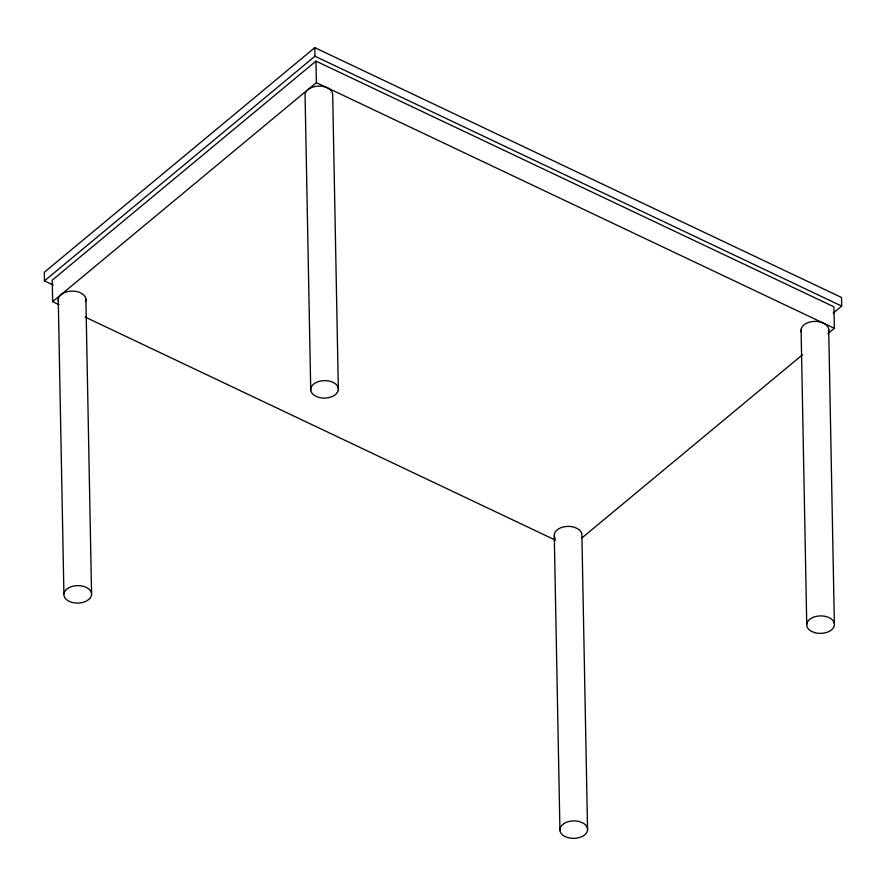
<?xml version="1.0" encoding="UTF-8"?>
<svg xmlns="http://www.w3.org/2000/svg" width="886" height="886" viewBox="0 0 886 886"><rect width="100%" height="100%" fill="white"/><g stroke="black" fill="none" stroke-linecap="round" stroke-linejoin="round"><path stroke-width="1.33" d="M833.183 313.157L841.7 306.08L841.534 297.486L314.796 47.634L44.3 272.279L44.466 280.873L53.204 285.015M44.466 280.873L314.962 56.228L314.796 47.634M827.956 333.612L834.346 328.307L833.925 306.811L315.97 61.123L52.241 280.153L52.651 301.65L58.886 304.607M52.651 301.65L316.38 82.619L315.97 61.123M582.135 537.769L802.417 354.821M314.962 56.228L841.7 306.08M316.38 82.619L834.346 328.307M85.1 317.044L555.633 540.238M828.709 329.16L834.368 623.689M801.088 329.78L806.747 624.298M587.562 830.104L581.903 535.587A13.855 8.738 -1.1 0 0 577.484 528.588L574.073 527.159A13.855 8.738 -1.1 0 0 558.645 528.831L556.076 530.902A13.855 8.738 -1.1 0 0 555.212 538.478M554.282 535.941L559.941 830.47M338.352 389.973L332.693 95.455A13.855 8.738 -1.1 0 0 319.082 86.108A13.855 8.738 -1.1 0 0 305.072 95.533L310.731 390.061M85.887 299.003L91.546 593.52M58.255 299.357L63.914 593.875M58.576 301.949A13.855 8.738 -1.1 0 1 64.246 292.712A13.855 8.738 -1.1 0 1 79.851 292.513L82.885 294.241A13.855 8.738 -1.1 0 1 85.588 301.605M801.465 332.361A13.855 8.738 -1.1 0 1 814.677 321.385A13.855 8.738 -1.1 0 1 828.465 331.763M337.378 392.52L335.262 394.779A13.855 8.738 -1.1 0 1 316.601 396.607L313.611 394.846A13.855 8.738 -1.1 0 1 322.67 380.725A13.855 8.738 -1.1 0 1 337.378 392.52M89.741 598.571L87.171 600.63A13.855 8.738 -1.1 0 1 68.333 600.885A13.855 8.738 -1.1 0 1 66.882 589.046A13.855 8.738 -1.1 0 1 85.51 587.03L88.545 588.769A13.855 8.738 -1.1 0 1 89.741 598.571M564.304 823.349L561.735 825.42A13.855 8.738 -1.1 0 0 565.977 836.96A13.855 8.738 -1.1 0 0 584.594 834.933A13.855 8.738 -1.1 0 0 583.143 823.105L579.721 821.676A13.855 8.738 -1.1 0 0 564.304 823.349M814.777 632.648L811.321 631.253A13.855 8.738 -1.1 0 1 814.976 616.711A13.855 8.738 -1.1 0 1 834.424 624.552A13.855 8.738 -1.1 0 1 814.777 632.648"/></g></svg>
